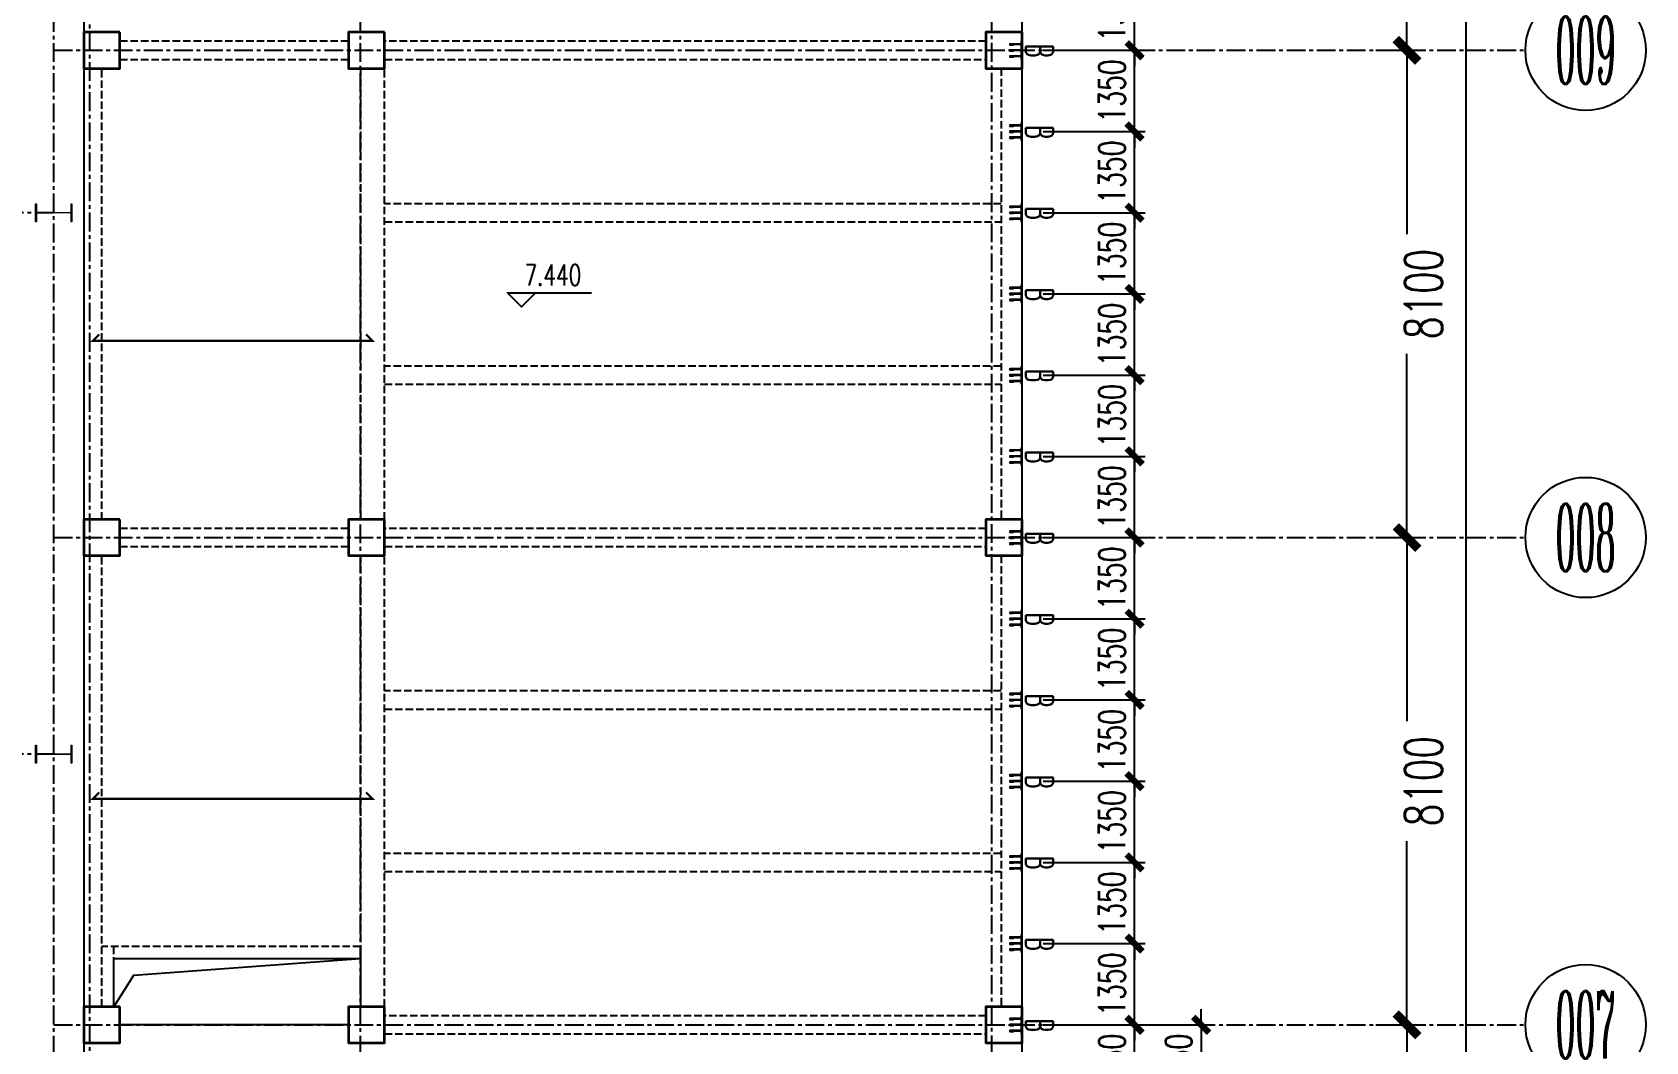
# Model space of a CAD drawing. Extents: x 782294 to 1727252, y -631030 to 17645.
# Drawn here: x 1329845 to 1356671, y -196712 to -179931 of the extents above; entities that cross this region are included whole.
import ezdxf
from ezdxf.enums import TextEntityAlignment as Align

# ---------------------------------------------------------------- set-up
doc = ezdxf.new("R2010")
doc.units = 0
for name, pattern in [('10平面$0$DASH', [0.35, 0.25, -0.1]), ('__DASH', [0.35, 0.25, -0.1]), ('CENTER', [2, 1.25, -0.25, 0.25, -0.25]), ('DASHED', [0.75, 0.5, -0.25])]:
    doc.linetypes.add(name, pattern=pattern)
doc.layers.get('Defpoints').update_dxf_attribs({"color": 210})
for name, color, linetype in [('!ZN1-填充-8', 8, 'Continuous'), ('!ZN1-标注-173', 173, 'Continuous'), ('!ZN2-WALL-5', 5, 'Continuous'), ('!ZN3-铝板幕墙-3', 3, 'Continuous'), ('2钢材断面', 2, 'Continuous'), ('30预埋件', 30, 'Continuous'), ('3符号', 3, 'Continuous'), ('40钢材投影', 40, 'Continuous'), ('ALT_CEN-0-30', 1, 'CENTER'), ('DIM', 173, 'Continuous'), ('DOTE', 1, 'CENTER'), ('S-BEA1', 40, 'DASHED'), ('S-BG', 131, 'Continuous'), ('S-BKL1', 4, 'DASHED'), ('S-DK', 161, 'Continuous')]:
    doc.layers.add(name, color=color, linetype=linetype)
for name, color, linetype, lineweight in [('S-col', 2, 'Continuous', 0), ('楼板正筋钢筋', 1, 'Continuous', 35), ('砼柱', 2, 'Continuous', 35)]:
    doc.layers.add(name, color=color, linetype=linetype, lineweight=lineweight)
doc.styles.add('_TCH_AXIS', font='COMPLEX', dxfattribs={"bigfont": 'GBCBIG'})
doc.styles.add('DHTEXT-1', font='romans.shx', dxfattribs={"width": 0.7, "bigfont": 'chinese.shx'})
doc.styles.add('SS1', font='tj-romans1.shx', dxfattribs={"width": 0.7, "bigfont": 'tj-hztxt1.shx'})
doc.dimstyles.new('ZN175', dxfattribs={"dimscale": 175, "dimtxt": 2.5, "dimasz": 1.5, "dimexe": 1, "dimexo": 2, "dimgap": 0.9, "dimtad": 1, "dimdec": 0, "dimdsep": 46, "dimtxsty": 'DHTEXT-1', "dimblk": 'ARCHTICK', "dimcen": 2.5, "dimclrd": 173, "dimclre": 173, "dimclrt": 7, "dimazin": 2, "dimtfac": 1, "dimtdec": 0, "dimtix": 1, "dimtmove": 2, "dimatfit": 3, "dimfxl": 0, "dimtolj": 1, "dimtzin": 0, "dimarcsym": 0})
doc.dimstyles.new('ZN250', dxfattribs={"dimscale": 250, "dimtxt": 2.5, "dimasz": 1.5, "dimexe": 1, "dimexo": 2, "dimgap": 0.9, "dimtad": 1, "dimdec": 0, "dimdsep": 46, "dimtxsty": 'DHTEXT-1', "dimblk": 'ARCHTICK', "dimcen": 2.5, "dimclrd": 173, "dimclre": 173, "dimclrt": 7, "dimazin": 2, "dimtfac": 1, "dimtdec": 0, "dimtix": 1, "dimtmove": 2, "dimatfit": 3, "dimfxl": 0, "dimarcsym": 0})

# ---------------------------------------------------------------- blocks, each defined once
blk = doc.blocks.new('_ArchTick')
at = {"color": 0, "linetype": 'ByBlock', "const_width": 0.4}
blk.add_lwpolyline([(-0.5, -0.5), (0.5, 0.5)], dxfattribs=at)
blk = doc.blocks.new('*D1354')
at = {"layer": 'Defpoints', "color": 0, "ltscale": 2500, "transparency": 16777216}
for p in [(130984, 73800), (130984, 65700), (132000, 65700)]:
    blk.add_point(p, dxfattribs=at)
at = {"layer": 'DIM', "color": 173, "linetype": 'ByBlock', "lineweight": -2, "ltscale": 2500, "transparency": 16777216}
for p, q in [((131484, 73800), (132250, 73800)), ((132000, 73800), (132000, 70746)), ((132000, 65700), (132000, 68754)), ((131484, 65700), (132250, 65700))]:
    blk.add_line(p, q, dxfattribs=at)
at = {"layer": 'DIM', "color": 173, "lineweight": -2, "ltscale": 2500, "transparency": 16777216, "xscale": 375, "yscale": 375, "zscale": 375}
for p, rotation in [((132000, 73800), 90), ((132000, 65700), 270)]:
    blk.add_blockref('_ArchTick', p, dxfattribs=dict(at, rotation=rotation))
at = {"layer": 'DIM', "color": 7, "ltscale": 2500, "transparency": 16777216, "insert": (132275, 69750), "char_height": 625, "attachment_point": 5, "rotation": 90, "style": 'DHTEXT-1'}
blk.add_mtext('8100', dxfattribs=at)
blk = doc.blocks.new('*D1355')
at = {"layer": 'Defpoints', "color": 0, "ltscale": 2500, "transparency": 16777216}
for p in [(130984, 65700), (130984, 57600), (132000, 57600)]:
    blk.add_point(p, dxfattribs=at)
at = {"layer": 'DIM', "color": 173, "linetype": 'ByBlock', "lineweight": -2, "ltscale": 2500, "transparency": 16777216}
for p, q in [((131484, 65700), (132250, 65700)), ((132000, 65700), (132000, 62646)), ((132000, 57600), (132000, 60654)), ((131484, 57600), (132250, 57600))]:
    blk.add_line(p, q, dxfattribs=at)
at = {"layer": 'DIM', "color": 173, "lineweight": -2, "ltscale": 2500, "transparency": 16777216, "xscale": 375, "yscale": 375, "zscale": 375}
for p, rotation in [((132000, 65700), 90), ((132000, 57600), 270)]:
    blk.add_blockref('_ArchTick', p, dxfattribs=dict(at, rotation=rotation))
at = {"layer": 'DIM', "color": 7, "ltscale": 2500, "transparency": 16777216, "insert": (132275, 61650), "char_height": 625, "attachment_point": 5, "rotation": 90, "style": 'DHTEXT-1'}
blk.add_mtext('8100', dxfattribs=at)
blk = doc.blocks.new('*D1356')
at = {"layer": 'Defpoints', "color": 0, "ltscale": 2500, "transparency": 16777216}
for p in [(130984, 57600), (130984, 49500), (132000, 49500)]:
    blk.add_point(p, dxfattribs=at)
at = {"layer": 'DIM', "color": 173, "linetype": 'ByBlock', "lineweight": -2, "ltscale": 2500, "transparency": 16777216}
for p, q in [((131484, 57600), (132250, 57600)), ((132000, 57600), (132000, 54546)), ((132000, 49500), (132000, 52554)), ((131484, 49500), (132250, 49500))]:
    blk.add_line(p, q, dxfattribs=at)
at = {"layer": 'DIM', "color": 173, "lineweight": -2, "ltscale": 2500, "transparency": 16777216, "xscale": 375, "yscale": 375, "zscale": 375}
for p, rotation in [((132000, 57600), 90), ((132000, 49500), 270)]:
    blk.add_blockref('_ArchTick', p, dxfattribs=dict(at, rotation=rotation))
at = {"layer": 'DIM', "color": 7, "ltscale": 2500, "transparency": 16777216, "insert": (132275, 53550), "char_height": 625, "attachment_point": 5, "rotation": 90, "style": 'DHTEXT-1'}
blk.add_mtext('8100', dxfattribs=at)
blk = doc.blocks.new('*D1357')
at = {"layer": 'Defpoints', "color": 0, "ltscale": 2500, "transparency": 16777216}
for p in [(130984, 49500), (130984, 41400), (132000, 41400)]:
    blk.add_point(p, dxfattribs=at)
at = {"layer": 'DIM', "color": 173, "linetype": 'ByBlock', "lineweight": -2, "ltscale": 2500, "transparency": 16777216}
for p, q in [((131484, 49500), (132250, 49500)), ((132000, 49500), (132000, 46446)), ((132000, 41400), (132000, 44454)), ((131484, 41400), (132250, 41400))]:
    blk.add_line(p, q, dxfattribs=at)
at = {"layer": 'DIM', "color": 173, "lineweight": -2, "ltscale": 2500, "transparency": 16777216, "xscale": 375, "yscale": 375, "zscale": 375}
for p, rotation in [((132000, 49500), 90), ((132000, 41400), 270)]:
    blk.add_blockref('_ArchTick', p, dxfattribs=dict(at, rotation=rotation))
at = {"layer": 'DIM', "color": 7, "ltscale": 2500, "transparency": 16777216, "insert": (132275, 45450), "char_height": 625, "attachment_point": 5, "rotation": 90, "style": 'DHTEXT-1'}
blk.add_mtext('8100', dxfattribs=at)
blk = doc.blocks.new('*D1372')
at = {"layer": 'Defpoints', "color": 0, "ltscale": 2500, "transparency": 16777216}
for p in [(131084, 90000), (131084, 0), (132980, 0)]:
    blk.add_point(p, dxfattribs=at)
at = {"layer": 'DIM', "color": 173, "linetype": 'ByBlock', "lineweight": -2, "ltscale": 2500, "transparency": 16777216}
for p, q in [((131584, 90000), (133230, 90000)), ((132980, 90000), (132980, 46204)), ((132980, 0), (132980, 43796)), ((131584, 0), (133230, 0))]:
    blk.add_line(p, q, dxfattribs=at)
at = {"layer": 'DIM', "color": 173, "lineweight": -2, "ltscale": 2500, "transparency": 16777216, "xscale": 375, "yscale": 375, "zscale": 375}
for p, rotation in [((132980, 90000), 90), ((132980, 0), 270)]:
    blk.add_blockref('_ArchTick', p, dxfattribs=dict(at, rotation=rotation))
at = {"layer": 'DIM', "color": 7, "ltscale": 2500, "transparency": 16777216, "insert": (133255, 45000), "char_height": 625, "attachment_point": 5, "rotation": 90, "style": 'DHTEXT-1'}
blk.add_mtext('90000', dxfattribs=at)
blk = doc.blocks.new('卓越-轴号')
blk.add_circle((0, 0), 4)
at = {"color": 0, "style": '_TCH_AXIS', "width": 1.041667, "flags": 8}
blk.add_attdef('A', text='', height=4.48, dxfattribs=at).set_placement((-2, -2.24), (2, -2.24), align=Align.FIT)
blk = doc.blocks.new('Z1')
at = {"layer": '砼柱', "lineweight": 35}
for points in [[(-15000, -24400), (-15600, -24400), (-15600, -25000), (-15000, -25000)], [(-10600, -24400), (-11200, -24400), (-11200, -25000), (-10600, -25000)], [(0, -24400), (-600, -24400), (-600, -25000), (0, -25000)], [(-15000, -32500), (-15600, -32500), (-15600, -33100), (-15000, -33100)], [(-10600, -32500), (-11200, -32500), (-11200, -33100), (-10600, -33100)], [(0, -32500), (-600, -32500), (-600, -33100), (0, -33100)], [(-15000, -40600), (-15600, -40600), (-15600, -41200), (-15000, -41200)], [(-10600, -40600), (-11200, -40600), (-11200, -41200), (-10600, -41200)], [(0, -40600), (-600, -40600), (-600, -41200), (0, -41200)]]:
    blk.add_lwpolyline(points, close=True, dxfattribs=at)
blk = doc.blocks.new('234')
at = {"layer": '!ZN1-填充-8'}
h = blk.add_hatch(color=252, dxfattribs=at)
h.dxf.hatch_style = 1
h.paths.add_polyline_path([(-105, -10), (-113, -10), (-105, -18)])
h = blk.add_hatch(color=252, dxfattribs=at)
h.dxf.hatch_style = 1
h.paths.add_polyline_path([(-95, -18), (-105, -18), (-105, -10), (-95, -10)])
h = blk.add_hatch(color=252, dxfattribs=at)
h.dxf.hatch_style = 1
h.paths.add_polyline_path([(-95, -10), (-87, -10), (-95, -18)])
h = blk.add_hatch(color=252, dxfattribs=at)
h.dxf.hatch_style = 1
h.paths.add_polyline_path([(-5, -10), (-13, -10), (-5, -18)])
h = blk.add_hatch(color=252, dxfattribs=at)
h.dxf.hatch_style = 1
h.paths.add_polyline_path([(5, -18), (-5, -18), (-5, -10), (5, -10)])
h = blk.add_hatch(color=252, dxfattribs=at)
h.dxf.hatch_style = 1
h.paths.add_polyline_path([(5, -10), (13, -10), (5, -18)])
h = blk.add_hatch(color=252, dxfattribs=at)
h.dxf.hatch_style = 1
h.paths.add_polyline_path([(95, -10), (87, -10), (95, -18)])
h = blk.add_hatch(color=252, dxfattribs=at)
h.dxf.hatch_style = 1
h.paths.add_polyline_path([(105, -18), (95, -18), (95, -10), (105, -10)])
h = blk.add_hatch(color=252, dxfattribs=at)
h.dxf.hatch_style = 1
h.paths.add_polyline_path([(105, -10), (113, -10), (105, -18)])
at = {"layer": '2钢材断面'}
for p, q in [((-150, 0), (-150, -10)), ((150, 0), (-150, 0)), ((150, 0), (150, -10)), ((-94, -10), (-150, -10)), ((0, -10), (-94, -10)), ((106, -10), (0, -10)), ((150, -10), (106, -10))]:
    blk.add_line(p, q, dxfattribs=at)
at = {"layer": '40钢材投影'}
for p, q in [((-105, -18), (-113, -10)), ((-105, -10), (-105, -200)), ((-95, -200), (-105, -200)), ((-95, -10), (-95, -200)), ((-95, -18), (-87, -10)), ((-5, -18), (-13, -10)), ((-5, -10), (-5, -200)), ((5, -200), (-5, -200)), ((5, -10), (5, -200)), ((5, -18), (13, -10)), ((95, -18), (87, -10)), ((95, -10), (95, -200)), ((105, -200), (95, -200)), ((105, -10), (105, -200)), ((105, -18), (113, -10))]:
    blk.add_line(p, q, dxfattribs=at)
for points in [[(-95, -172), (-95, -150), (-85, -150), (-85, -200), (-95, -200), (-95, -184)], [(5, -172), (5, -150), (15, -150), (15, -200), (5, -200), (5, -184)], [(105, -172), (105, -150), (115, -150), (115, -200), (105, -200), (105, -184)]]:
    blk.add_lwpolyline(points, dxfattribs=at)
at = {"layer": 'ALT_CEN-0-30', "ltscale": 0.3}
for p, q in [((-100, 0), (-100, -215)), ((0, 0), (0, -215)), ((100, 0), (100, -215))]:
    blk.add_line(p, q, dxfattribs=at)
blk = doc.blocks.new('20250902144919')
at = {"layer": '40钢材投影', "color": 2, "ltscale": 500}
blk.add_blockref('234', (0, 0), dxfattribs=at)
at = {"layer": '30预埋件', "style": 'DHTEXT-1', "text_generation_flag": 6, "width": 0.55}
blk.add_attdef('B', (-105, 65), '', height=450, rotation=180, dxfattribs=at)
blk = doc.blocks.new('20250902160431')
at = {"ltscale": 500, "rotation": 270}
for p in [(125600, 65700), (125600, 64350), (125600, 63000), (125600, 61650), (125600, 60300), (125600, 58950), (125600, 57600), (125600, 56250), (125600, 54900), (125600, 53550), (125600, 52200), (125600, 50850), (125600, 49500)]:
    blk.add_blockref('20250902144919', p, dxfattribs=at).add_auto_attribs({'B': 'B'})
blk = doc.blocks.new('*D95')
at = {"layer": 'Defpoints', "color": 0, "ltscale": 1750, "transparency": 16777216}
for p in [(1346301, -178881), (1348172, -178881), (1346301, -180231)]:
    blk.add_point(p, dxfattribs=at)
at = {"layer": 'DIM', "color": 173, "linetype": 'ByBlock', "lineweight": -2, "ltscale": 1750, "transparency": 16777216}
for p, q in [((1348172, -178881), (1348172, -178619)), ((1346651, -178881), (1348347, -178881)), ((1348172, -180231), (1348172, -178881)), ((1346651, -180231), (1348347, -180231)), ((1348172, -180231), (1348172, -180494))]:
    blk.add_line(p, q, dxfattribs=at)
at = {"layer": 'DIM', "color": 173, "lineweight": -2, "ltscale": 1750, "transparency": 16777216, "xscale": 262.5, "yscale": 262.5, "zscale": 262.5}
for p, rotation in [((1348172, -178881), 270), ((1348172, -180231), 90)]:
    blk.add_blockref('_ArchTick', p, dxfattribs=dict(at, rotation=rotation))
at = {"layer": 'DIM', "color": 7, "ltscale": 1750, "transparency": 16777216, "insert": (1347796, -179556), "char_height": 437.5, "attachment_point": 5, "rotation": 90, "style": 'DHTEXT-1'}
blk.add_mtext('\\A1;1350', dxfattribs=at)
blk = doc.blocks.new('*D96')
at = {"layer": 'Defpoints', "color": 0, "ltscale": 1750, "transparency": 16777216}
for p in [(1346301, -180231), (1348172, -180231), (1346301, -181581)]:
    blk.add_point(p, dxfattribs=at)
at = {"layer": 'DIM', "color": 173, "linetype": 'ByBlock', "lineweight": -2, "ltscale": 1750, "transparency": 16777216}
for p, q in [((1348172, -180231), (1348172, -179969)), ((1346651, -180231), (1348347, -180231)), ((1348172, -181581), (1348172, -180231)), ((1346651, -181581), (1348347, -181581)), ((1348172, -181581), (1348172, -181844))]:
    blk.add_line(p, q, dxfattribs=at)
at = {"layer": 'DIM', "color": 173, "lineweight": -2, "ltscale": 1750, "transparency": 16777216, "xscale": 262.5, "yscale": 262.5, "zscale": 262.5}
for p, rotation in [((1348172, -180231), 270), ((1348172, -181581), 90)]:
    blk.add_blockref('_ArchTick', p, dxfattribs=dict(at, rotation=rotation))
at = {"layer": 'DIM', "color": 7, "ltscale": 1750, "transparency": 16777216, "insert": (1347796, -180906), "char_height": 437.5, "attachment_point": 5, "rotation": 90, "style": 'DHTEXT-1'}
blk.add_mtext('\\A1;1350', dxfattribs=at)
blk = doc.blocks.new('*D97')
at = {"layer": 'Defpoints', "color": 0, "ltscale": 1750, "transparency": 16777216}
for p in [(1346301, -181581), (1348172, -181581), (1346301, -182931)]:
    blk.add_point(p, dxfattribs=at)
at = {"layer": 'DIM', "color": 173, "linetype": 'ByBlock', "lineweight": -2, "ltscale": 1750, "transparency": 16777216}
for p, q in [((1348172, -181581), (1348172, -181319)), ((1346651, -181581), (1348347, -181581)), ((1348172, -182931), (1348172, -181581)), ((1346651, -182931), (1348347, -182931)), ((1348172, -182931), (1348172, -183194))]:
    blk.add_line(p, q, dxfattribs=at)
at = {"layer": 'DIM', "color": 173, "lineweight": -2, "ltscale": 1750, "transparency": 16777216, "xscale": 262.5, "yscale": 262.5, "zscale": 262.5}
for p, rotation in [((1348172, -181581), 270), ((1348172, -182931), 90)]:
    blk.add_blockref('_ArchTick', p, dxfattribs=dict(at, rotation=rotation))
at = {"layer": 'DIM', "color": 7, "ltscale": 1750, "transparency": 16777216, "insert": (1347796, -182256), "char_height": 437.5, "attachment_point": 5, "rotation": 90, "style": 'DHTEXT-1'}
blk.add_mtext('\\A1;1350', dxfattribs=at)
blk = doc.blocks.new('*D98')
at = {"layer": 'Defpoints', "color": 0, "ltscale": 1750, "transparency": 16777216}
for p in [(1346301, -182931), (1348172, -182931), (1346301, -184281)]:
    blk.add_point(p, dxfattribs=at)
at = {"layer": 'DIM', "color": 173, "linetype": 'ByBlock', "lineweight": -2, "ltscale": 1750, "transparency": 16777216}
for p, q in [((1348172, -182931), (1348172, -182669)), ((1346651, -182931), (1348347, -182931)), ((1348172, -184281), (1348172, -182931)), ((1346651, -184281), (1348347, -184281)), ((1348172, -184281), (1348172, -184544))]:
    blk.add_line(p, q, dxfattribs=at)
at = {"layer": 'DIM', "color": 173, "lineweight": -2, "ltscale": 1750, "transparency": 16777216, "xscale": 262.5, "yscale": 262.5, "zscale": 262.5}
for p, rotation in [((1348172, -182931), 270), ((1348172, -184281), 90)]:
    blk.add_blockref('_ArchTick', p, dxfattribs=dict(at, rotation=rotation))
at = {"layer": 'DIM', "color": 7, "ltscale": 1750, "transparency": 16777216, "insert": (1347796, -183606), "char_height": 437.5, "attachment_point": 5, "rotation": 90, "style": 'DHTEXT-1'}
blk.add_mtext('\\A1;1350', dxfattribs=at)
blk = doc.blocks.new('*D99')
at = {"layer": 'Defpoints', "color": 0, "ltscale": 1750, "transparency": 16777216}
for p in [(1346301, -184281), (1348172, -184281), (1346301, -185631)]:
    blk.add_point(p, dxfattribs=at)
at = {"layer": 'DIM', "color": 173, "linetype": 'ByBlock', "lineweight": -2, "ltscale": 1750, "transparency": 16777216}
for p, q in [((1348172, -184281), (1348172, -184019)), ((1346651, -184281), (1348347, -184281)), ((1348172, -185631), (1348172, -184281)), ((1346651, -185631), (1348347, -185631)), ((1348172, -185631), (1348172, -185894))]:
    blk.add_line(p, q, dxfattribs=at)
at = {"layer": 'DIM', "color": 173, "lineweight": -2, "ltscale": 1750, "transparency": 16777216, "xscale": 262.5, "yscale": 262.5, "zscale": 262.5}
for p, rotation in [((1348172, -184281), 270), ((1348172, -185631), 90)]:
    blk.add_blockref('_ArchTick', p, dxfattribs=dict(at, rotation=rotation))
at = {"layer": 'DIM', "color": 7, "ltscale": 1750, "transparency": 16777216, "insert": (1347796, -184956), "char_height": 437.5, "attachment_point": 5, "rotation": 90, "style": 'DHTEXT-1'}
blk.add_mtext('\\A1;1350', dxfattribs=at)
blk = doc.blocks.new('*D100')
at = {"layer": 'Defpoints', "color": 0, "ltscale": 1750, "transparency": 16777216}
for p in [(1346301, -185631), (1348172, -185631), (1346301, -186981)]:
    blk.add_point(p, dxfattribs=at)
at = {"layer": 'DIM', "color": 173, "linetype": 'ByBlock', "lineweight": -2, "ltscale": 1750, "transparency": 16777216}
for p, q in [((1346651, -185631), (1348347, -185631)), ((1348172, -185631), (1348172, -185369)), ((1348172, -186981), (1348172, -185631)), ((1346651, -186981), (1348347, -186981)), ((1348172, -186981), (1348172, -187244))]:
    blk.add_line(p, q, dxfattribs=at)
at = {"layer": 'DIM', "color": 173, "lineweight": -2, "ltscale": 1750, "transparency": 16777216, "xscale": 262.5, "yscale": 262.5, "zscale": 262.5}
for p, rotation in [((1348172, -185631), 270), ((1348172, -186981), 90)]:
    blk.add_blockref('_ArchTick', p, dxfattribs=dict(at, rotation=rotation))
at = {"layer": 'DIM', "color": 7, "ltscale": 1750, "transparency": 16777216, "insert": (1347796, -186306), "char_height": 437.5, "attachment_point": 5, "rotation": 90, "style": 'DHTEXT-1'}
blk.add_mtext('\\A1;1350', dxfattribs=at)
blk = doc.blocks.new('*D101')
at = {"layer": 'Defpoints', "color": 0, "ltscale": 1750, "transparency": 16777216}
for p in [(1346301, -186981), (1348172, -186981), (1346301, -188331)]:
    blk.add_point(p, dxfattribs=at)
at = {"layer": 'DIM', "color": 173, "linetype": 'ByBlock', "lineweight": -2, "ltscale": 1750, "transparency": 16777216}
for p, q in [((1348172, -186981), (1348172, -186719)), ((1346651, -186981), (1348347, -186981)), ((1348172, -188331), (1348172, -186981)), ((1346651, -188331), (1348347, -188331)), ((1348172, -188331), (1348172, -188594))]:
    blk.add_line(p, q, dxfattribs=at)
at = {"layer": 'DIM', "color": 173, "lineweight": -2, "ltscale": 1750, "transparency": 16777216, "xscale": 262.5, "yscale": 262.5, "zscale": 262.5}
for p, rotation in [((1348172, -186981), 270), ((1348172, -188331), 90)]:
    blk.add_blockref('_ArchTick', p, dxfattribs=dict(at, rotation=rotation))
at = {"layer": 'DIM', "color": 7, "ltscale": 1750, "transparency": 16777216, "insert": (1347796, -187656), "char_height": 437.5, "attachment_point": 5, "rotation": 90, "style": 'DHTEXT-1'}
blk.add_mtext('\\A1;1350', dxfattribs=at)
blk = doc.blocks.new('*D102')
at = {"layer": 'Defpoints', "color": 0, "ltscale": 1750, "transparency": 16777216}
for p in [(1346301, -188331), (1348172, -188331), (1346301, -189681)]:
    blk.add_point(p, dxfattribs=at)
at = {"layer": 'DIM', "color": 173, "linetype": 'ByBlock', "lineweight": -2, "ltscale": 1750, "transparency": 16777216}
for p, q in [((1348172, -188331), (1348172, -188069)), ((1346651, -188331), (1348347, -188331)), ((1348172, -189681), (1348172, -188331)), ((1346651, -189681), (1348347, -189681)), ((1348172, -189681), (1348172, -189944))]:
    blk.add_line(p, q, dxfattribs=at)
at = {"layer": 'DIM', "color": 173, "lineweight": -2, "ltscale": 1750, "transparency": 16777216, "xscale": 262.5, "yscale": 262.5, "zscale": 262.5}
for p, rotation in [((1348172, -188331), 270), ((1348172, -189681), 90)]:
    blk.add_blockref('_ArchTick', p, dxfattribs=dict(at, rotation=rotation))
at = {"layer": 'DIM', "color": 7, "ltscale": 1750, "transparency": 16777216, "insert": (1347796, -189006), "char_height": 437.5, "attachment_point": 5, "rotation": 90, "style": 'DHTEXT-1'}
blk.add_mtext('\\A1;1350', dxfattribs=at)
blk = doc.blocks.new('*D103')
at = {"layer": 'Defpoints', "color": 0, "ltscale": 1750, "transparency": 16777216}
for p in [(1346301, -189681), (1348172, -189681), (1346301, -191031)]:
    blk.add_point(p, dxfattribs=at)
at = {"layer": 'DIM', "color": 173, "linetype": 'ByBlock', "lineweight": -2, "ltscale": 1750, "transparency": 16777216}
for p, q in [((1348172, -189681), (1348172, -189419)), ((1346651, -189681), (1348347, -189681)), ((1348172, -191031), (1348172, -189681)), ((1346651, -191031), (1348347, -191031)), ((1348172, -191031), (1348172, -191294))]:
    blk.add_line(p, q, dxfattribs=at)
at = {"layer": 'DIM', "color": 173, "lineweight": -2, "ltscale": 1750, "transparency": 16777216, "xscale": 262.5, "yscale": 262.5, "zscale": 262.5}
for p, rotation in [((1348172, -189681), 270), ((1348172, -191031), 90)]:
    blk.add_blockref('_ArchTick', p, dxfattribs=dict(at, rotation=rotation))
at = {"layer": 'DIM', "color": 7, "ltscale": 1750, "transparency": 16777216, "insert": (1347796, -190356), "char_height": 437.5, "attachment_point": 5, "rotation": 90, "style": 'DHTEXT-1'}
blk.add_mtext('\\A1;1350', dxfattribs=at)
blk = doc.blocks.new('*D104')
at = {"layer": 'Defpoints', "color": 0, "ltscale": 1750, "transparency": 16777216}
for p in [(1346301, -191031), (1348172, -191031), (1346301, -192381)]:
    blk.add_point(p, dxfattribs=at)
at = {"layer": 'DIM', "color": 173, "linetype": 'ByBlock', "lineweight": -2, "ltscale": 1750, "transparency": 16777216}
for p, q in [((1348172, -191031), (1348172, -190769)), ((1346651, -191031), (1348347, -191031)), ((1348172, -192381), (1348172, -191031)), ((1346651, -192381), (1348347, -192381)), ((1348172, -192381), (1348172, -192644))]:
    blk.add_line(p, q, dxfattribs=at)
at = {"layer": 'DIM', "color": 173, "lineweight": -2, "ltscale": 1750, "transparency": 16777216, "xscale": 262.5, "yscale": 262.5, "zscale": 262.5}
for p, rotation in [((1348172, -191031), 270), ((1348172, -192381), 90)]:
    blk.add_blockref('_ArchTick', p, dxfattribs=dict(at, rotation=rotation))
at = {"layer": 'DIM', "color": 7, "ltscale": 1750, "transparency": 16777216, "insert": (1347796, -191706), "char_height": 437.5, "attachment_point": 5, "rotation": 90, "style": 'DHTEXT-1'}
blk.add_mtext('\\A1;1350', dxfattribs=at)
blk = doc.blocks.new('*D105')
at = {"layer": 'Defpoints', "color": 0, "ltscale": 1750, "transparency": 16777216}
for p in [(1346301, -192381), (1348172, -192381), (1346301, -193731)]:
    blk.add_point(p, dxfattribs=at)
at = {"layer": 'DIM', "color": 173, "linetype": 'ByBlock', "lineweight": -2, "ltscale": 1750, "transparency": 16777216}
for p, q in [((1348172, -192381), (1348172, -192119)), ((1346651, -192381), (1348347, -192381)), ((1348172, -193731), (1348172, -192381)), ((1346651, -193731), (1348347, -193731)), ((1348172, -193731), (1348172, -193994))]:
    blk.add_line(p, q, dxfattribs=at)
at = {"layer": 'DIM', "color": 173, "lineweight": -2, "ltscale": 1750, "transparency": 16777216, "xscale": 262.5, "yscale": 262.5, "zscale": 262.5}
for p, rotation in [((1348172, -192381), 270), ((1348172, -193731), 90)]:
    blk.add_blockref('_ArchTick', p, dxfattribs=dict(at, rotation=rotation))
at = {"layer": 'DIM', "color": 7, "ltscale": 1750, "transparency": 16777216, "insert": (1347796, -193056), "char_height": 437.5, "attachment_point": 5, "rotation": 90, "style": 'DHTEXT-1'}
blk.add_mtext('\\A1;1350', dxfattribs=at)
blk = doc.blocks.new('*D106')
at = {"layer": 'Defpoints', "color": 0, "ltscale": 1750, "transparency": 16777216}
for p in [(1346301, -193731), (1348172, -193731), (1346301, -195081)]:
    blk.add_point(p, dxfattribs=at)
at = {"layer": 'DIM', "color": 173, "linetype": 'ByBlock', "lineweight": -2, "ltscale": 1750, "transparency": 16777216}
for p, q in [((1348172, -193731), (1348172, -193469)), ((1346651, -193731), (1348347, -193731)), ((1348172, -195081), (1348172, -193731)), ((1346651, -195081), (1348347, -195081)), ((1348172, -195081), (1348172, -195344))]:
    blk.add_line(p, q, dxfattribs=at)
at = {"layer": 'DIM', "color": 173, "lineweight": -2, "ltscale": 1750, "transparency": 16777216, "xscale": 262.5, "yscale": 262.5, "zscale": 262.5}
for p, rotation in [((1348172, -193731), 270), ((1348172, -195081), 90)]:
    blk.add_blockref('_ArchTick', p, dxfattribs=dict(at, rotation=rotation))
at = {"layer": 'DIM', "color": 7, "ltscale": 1750, "transparency": 16777216, "insert": (1347796, -194406), "char_height": 437.5, "attachment_point": 5, "rotation": 90, "style": 'DHTEXT-1'}
blk.add_mtext('\\A1;1350', dxfattribs=at)
blk = doc.blocks.new('*D107')
at = {"layer": 'Defpoints', "color": 0, "ltscale": 1750, "transparency": 16777216}
for p in [(1346301, -195081), (1348172, -195081), (1346301, -196431)]:
    blk.add_point(p, dxfattribs=at)
at = {"layer": 'DIM', "color": 173, "linetype": 'ByBlock', "lineweight": -2, "ltscale": 1750, "transparency": 16777216}
for p, q in [((1348172, -195081), (1348172, -194819)), ((1346651, -195081), (1348347, -195081)), ((1348172, -196431), (1348172, -195081)), ((1346651, -196431), (1348347, -196431)), ((1348172, -196431), (1348172, -196694))]:
    blk.add_line(p, q, dxfattribs=at)
at = {"layer": 'DIM', "color": 173, "lineweight": -2, "ltscale": 1750, "transparency": 16777216, "xscale": 262.5, "yscale": 262.5, "zscale": 262.5}
for p, rotation in [((1348172, -195081), 270), ((1348172, -196431), 90)]:
    blk.add_blockref('_ArchTick', p, dxfattribs=dict(at, rotation=rotation))
at = {"layer": 'DIM', "color": 7, "ltscale": 1750, "transparency": 16777216, "insert": (1347796, -195756), "char_height": 437.5, "attachment_point": 5, "rotation": 90, "style": 'DHTEXT-1'}
blk.add_mtext('\\A1;1350', dxfattribs=at)
blk = doc.blocks.new('*D108')
at = {"layer": 'Defpoints', "color": 0, "ltscale": 1750, "transparency": 16777216}
for p in [(1346301, -196431), (1348172, -196431), (1346301, -197781)]:
    blk.add_point(p, dxfattribs=at)
at = {"layer": 'DIM', "color": 173, "linetype": 'ByBlock', "lineweight": -2, "ltscale": 1750, "transparency": 16777216}
for p, q in [((1348172, -196431), (1348172, -196169)), ((1346651, -196431), (1348347, -196431)), ((1348172, -197781), (1348172, -196431)), ((1346651, -197781), (1348347, -197781)), ((1348172, -197781), (1348172, -198044))]:
    blk.add_line(p, q, dxfattribs=at)
at = {"layer": 'DIM', "color": 173, "lineweight": -2, "ltscale": 1750, "transparency": 16777216, "xscale": 262.5, "yscale": 262.5, "zscale": 262.5}
for p, rotation in [((1348172, -196431), 270), ((1348172, -197781), 90)]:
    blk.add_blockref('_ArchTick', p, dxfattribs=dict(at, rotation=rotation))
at = {"layer": 'DIM', "color": 7, "ltscale": 1750, "transparency": 16777216, "insert": (1347796, -197106), "char_height": 437.5, "attachment_point": 5, "rotation": 90, "style": 'DHTEXT-1'}
blk.add_mtext('\\A1;1350', dxfattribs=at)
blk = doc.blocks.new('*D1397')
at = {"layer": '!ZN1-标注-173', "color": 173, "linetype": 'ByBlock', "lineweight": -2, "ltscale": 1750, "transparency": 16777216}
for p, q in [((1349280, -196431), (1349280, -196169)), ((1348522, -196431), (1349455, -196431)), ((1349280, -196431), (1349280, -197781)), ((1348522, -197781), (1349455, -197781)), ((1349280, -197781), (1349280, -198044))]:
    blk.add_line(p, q, dxfattribs=at)
at = {"layer": 'Defpoints', "color": 0, "ltscale": 1750, "transparency": 16777216}
for p in [(1348172, -196431), (1348172, -197781), (1349280, -197781)]:
    blk.add_point(p, dxfattribs=at)
at = {"layer": '!ZN1-标注-173', "color": 173, "lineweight": -2, "ltscale": 1750, "transparency": 16777216, "xscale": 262.5, "yscale": 262.5, "zscale": 262.5}
for p, rotation in [((1349280, -196431), 270), ((1349280, -197781), 90)]:
    blk.add_blockref('_ArchTick', p, dxfattribs=dict(at, rotation=rotation))
at = {"layer": '!ZN1-标注-173', "color": 7, "ltscale": 1750, "transparency": 16777216, "insert": (1348904, -197106), "char_height": 437.5, "attachment_point": 5, "rotation": 90, "style": 'DHTEXT-1'}
blk.add_mtext('\\A1;1350', dxfattribs=at)
blk = doc.blocks.new('20250922143512')
at = {"layer": 'S-col'}
blk.add_lwpolyline([(-0.375, -0.188), (-0.375, 0.187), (-0.36, 0.187), (-0.36, 0.005), (0.36, 0.005), (0.36, 0.187), (0.375, 0.187), (0.375, -0.188), (0.36, -0.188), (0.36, -0.005), (-0.36, -0.005), (-0.36, -0.188)], close=True, dxfattribs=at)
blk = doc.blocks.new('A$Ccfb95ebe')
at = {"layer": 'S-col', "xscale": 800.0000000000005, "yscale": 800.0000000000005, "zscale": 800.0000000000005}
for p in [(109500, 63000), (109500, 54000)]:
    blk.add_blockref('20250922143512', p, dxfattribs=at)
blk = doc.blocks.new('20250901082728')
at = {"layer": 'DOTE', "ltscale": 250}
for p, q in [((109500, -5993.9), (109500, 99606.4)), ((114600, -5993.9), (114600, 99662.3)), ((125100, -5988.9), (125100, 99662.3)), ((110100, -5810), (110100, 98940.2)), ((109500, 65700), (133969.2, 65700)), ((109500, 63000), (-8092.2, 63000)), ((109500, 57600), (133969.2, 57600)), ((109500, 54000), (-8092.2, 54000)), ((109500, 49500), (133969.2, 49500))]:
    blk.add_line(p, q, dxfattribs=at)
at = {"layer": '3符号', "color": 7}
ref = blk.add_blockref('卓越-轴号', (134969.2, 65701.1), dxfattribs=dict(at, xscale=250, yscale=250, zscale=250))
ref.add_attrib('A', '009', dxfattribs={"layer": '0', "color": 0, "height": 1120, "style": '_TCH_AXIS', "width": 0.347222}).set_placement((134469.2, 65141.1), (135469.2, 65141.1), align=Align.FIT)
ref = blk.add_blockref('卓越-轴号', (134969.2, 57601.1), dxfattribs=dict(at, xscale=250, yscale=250, zscale=250))
ref.add_attrib('A', '008', dxfattribs={"layer": '0', "color": 0, "height": 1120, "style": '_TCH_AXIS', "width": 0.347222}).set_placement((134469.2, 57041.1), (135469.2, 57041.1), align=Align.FIT)
ref = blk.add_blockref('卓越-轴号', (134969.2, 49501.1), dxfattribs=dict(at, xscale=250, yscale=250, zscale=250))
ref.add_attrib('A', '007', dxfattribs={"layer": '0', "color": 0, "height": 1120, "style": '_TCH_AXIS', "width": 0.347222}).set_placement((134469.2, 48941.1), (135469.2, 48941.1), align=Align.FIT)
at = {"layer": 'DIM', "ltscale": 2500}
for base, p1, p2, picture, middle in [((132979.6, 0), (131084.1, 90000), (131084.1, 0), '*D1372', (133254.6, 45000)), ((132000, 65700), (130984.1, 73800), (130984.1, 65700), '*D1354', (132275, 69750)), ((132000, 57600), (130984.1, 65700), (130984.1, 57600), '*D1355', (132275, 61650)), ((132000, 49500), (130984.1, 57600), (130984.1, 49500), '*D1356', (132275, 53550)), ((132000, 41400), (130984.1, 49500), (130984.1, 41400), '*D1357', (132275, 45450))]:
    dim = blk.add_linear_dim(base=base, p1=p1, p2=p2, angle=270, dimstyle='ZN250', dxfattribs=at)
    dim.commit()
    dim.dimension.update_dxf_attribs({"geometry": picture, "text_midpoint": middle, "dimtype": 129})

msp = doc.modelspace()

# ---------------------------------------------------------------- linework, layer by layer
at = {"layer": '!ZN2-WALL-5'}
msp.add_lwpolyline([(1346301.3, -204831.2), (1346301.3, -169431.2), (1344101.3, -169431.2), (1344101.3, -166731.2), (1346301.3, -166731.2), (1346301.3, -155531.2), (1334401.3, -155531.2), (1334401.3, -155831.2), (1334101.3, -155831.2), (1334101.3, -156031.2), (1331801.3, -156031.2), (1331801.3, -155831.2), (1331301.3, -155831.2), (1331301.3, -155731.2), (1330701.3, -155731.2), (1330701.3, -246331.2)], dxfattribs=at)
at = {"layer": 'S-BEA1', "linetype": '__DASH', "ltscale": 500}
for p, q in [((1345951.3, -182781.2), (1335701.3, -182781.2)), ((1335701.3, -183081.2), (1345951.3, -183081.2)), ((1345951.3, -185481.2), (1335701.3, -185481.2)), ((1335701.3, -185781.2), (1345951.3, -185781.2)), ((1345951.3, -190881.2), (1335701.3, -190881.2)), ((1335701.3, -191181.2), (1345951.3, -191181.2)), ((1345951.3, -193581.2), (1335701.3, -193581.2)), ((1335701.3, -193881.2), (1345951.3, -193881.2)), ((1335301.3, -195131.2), (1331001.3, -195131.2)), ((1331201.3, -195331.2), (1335301.3, -195331.2))]:
    msp.add_line(p, q, dxfattribs=at)
at = {"layer": 'S-BG'}
msp.add_lwpolyline([(1338211.5, -184262.3), (1337978.2, -184495.6), (1337744.8, -184262.3), (1339144.8, -184262.3)], dxfattribs=at)
at = {"layer": 'S-BKL1', "linetype": '10平面$0$DASH', "ltscale": 500}
for p, q in [((1335101.3, -180081.2), (1331301.3, -180081.2)), ((1345701.3, -180081.2), (1335701.3, -180081.2)), ((1330701.3, -180531.2), (1330701.3, -188031.2)), ((1331001.3, -188031.2), (1331001.3, -180531.2)), ((1331301.3, -180381.2), (1335101.3, -180381.2)), ((1335301.3, -180531.2), (1335301.3, -188031.2)), ((1335701.3, -180381.2), (1345701.3, -180381.2)), ((1335701.3, -188031.2), (1335701.3, -180531.2)), ((1345951.3, -180531.2), (1345951.3, -188031.2)), ((1346301.3, -188031.2), (1346301.3, -180531.2)), ((1335101.3, -188181.2), (1331301.3, -188181.2)), ((1345701.3, -188181.2), (1335701.3, -188181.2)), ((1331301.3, -188481.2), (1335101.3, -188481.2)), ((1335701.3, -188481.2), (1345701.3, -188481.2)), ((1330701.3, -188631.2), (1330701.3, -196131.2)), ((1331001.3, -196131.2), (1331001.3, -188631.2)), ((1335301.3, -188631.2), (1335301.3, -195231.2)), ((1335701.3, -196131.2), (1335701.3, -188631.2)), ((1345951.3, -188631.2), (1345951.3, -196131.2)), ((1346301.3, -196131.2), (1346301.3, -188631.2)), ((1331201.3, -196131.2), (1331201.3, -195131.2)), ((1335301.3, -195231.2), (1335301.3, -196131.2)), ((1345701.3, -196281.2), (1335701.3, -196281.2)), ((1335101.3, -196431.2), (1331301.3, -196431.2)), ((1335701.3, -196581.2), (1345701.3, -196581.2))]:
    msp.add_line(p, q, dxfattribs=at)
at = {"layer": 'S-DK'}
msp.add_lwpolyline([(1331201.3, -196131.2), (1331201.3, -195331.2), (1335301.3, -195331.2), (1335301.3, -196131.2), (1335101.3, -196131.2), (1335101.3, -196431.2), (1331301.3, -196431.2), (1331301.3, -196131.2), (1331201.3, -196131.2), (1331535.3, -195606.8), (1335301.3, -195331.2)], dxfattribs=at)
at = {"layer": '楼板正筋钢筋', "lineweight": 35, "const_width": 35}
for points in [[(1330957.4, -184955.1), (1330851.3, -185061.1), (1335501.3, -185061.1), (1335395.3, -184955.1)], [(1330957.4, -192569.1), (1330851.3, -192675.2), (1335501.3, -192675.2), (1335395.3, -192569.1)]]:
    msp.add_lwpolyline(points, dxfattribs=at)

# ---------------------------------------------------------------- block references
at = {"layer": '!ZN3-铝板幕墙-3', "ltscale": 1750}
msp.add_blockref('A$Ccfb95ebe', (1220701.4, -245931.2), dxfattribs=at)
at = {"ltscale": 2000}
msp.add_blockref('20250901082728', (1220701.4, -245931.2), dxfattribs=at)
at = {"ltscale": 500}
msp.add_blockref('20250902160431', (1220701.3, -245931.2), dxfattribs=at)
at = {"layer": 'S-col'}
msp.add_blockref('Z1', (1346301.3, -155531.2), dxfattribs=at)

# ---------------------------------------------------------------- texts
at = {"layer": 'S-BG', "style": 'SS1', "width": 0.7}
msp.add_text('7.440', height=350, dxfattribs=at).set_placement((1338028.1, -184139.8, 0))

# ---------------------------------------------------------------- dimensions: what is measured, and where the dimension line sits
at = {"layer": '!ZN1-标注-173', "ltscale": 1750}
dim = msp.add_linear_dim(base=(1349280.3, -197781.2), p1=(1348172, -196431.2), p2=(1348172, -197781.2), angle=90, dimstyle='ZN175', dxfattribs=at)
dim.commit()
dim.dimension.update_dxf_attribs({"geometry": '*D1397', "text_midpoint": (1348904, -197106.2)})
at = {"layer": 'DIM', "ltscale": 1750}
for base, p1, p2, picture, middle in [((1348172, -178881.2), (1346301.3, -180231.2), (1346301.3, -178881.2), '*D95', (1347795.8, -179556.2)), ((1348172, -180231.2), (1346301.3, -181581.2), (1346301.3, -180231.2), '*D96', (1347795.8, -180906.2)), ((1348172, -181581.2), (1346301.3, -182931.2), (1346301.3, -181581.2), '*D97', (1347795.8, -182256.2)), ((1348172, -182931.2), (1346301.3, -184281.2), (1346301.3, -182931.2), '*D98', (1347795.8, -183606.2)), ((1348172, -184281.2), (1346301.3, -185631.2), (1346301.3, -184281.2), '*D99', (1347795.8, -184956.2)), ((1348172, -185631.2), (1346301.3, -186981.2), (1346301.3, -185631.2), '*D100', (1347795.8, -186306.2)), ((1348172, -186981.2), (1346301.3, -188331.2), (1346301.3, -186981.2), '*D101', (1347795.8, -187656.2)), ((1348172, -188331.2), (1346301.3, -189681.2), (1346301.3, -188331.2), '*D102', (1347795.8, -189006.2)), ((1348172, -189681.2), (1346301.3, -191031.2), (1346301.3, -189681.2), '*D103', (1347795.8, -190356.2)), ((1348172, -191031.2), (1346301.3, -192381.2), (1346301.3, -191031.2), '*D104', (1347795.8, -191706.2)), ((1348172, -192381.2), (1346301.3, -193731.2), (1346301.3, -192381.2), '*D105', (1347795.8, -193056.2)), ((1348172, -193731.2), (1346301.3, -195081.2), (1346301.3, -193731.2), '*D106', (1347795.8, -194406.2)), ((1348172, -195081.2), (1346301.3, -196431.2), (1346301.3, -195081.2), '*D107', (1347795.8, -195756.2)), ((1348172, -196431.2), (1346301.3, -197781.2), (1346301.3, -196431.2), '*D108', (1347795.8, -197106.2))]:
    dim = msp.add_linear_dim(base=base, p1=p1, p2=p2, angle=90, dimstyle='ZN175', dxfattribs=at)
    dim.commit()
    dim.dimension.update_dxf_attribs({"geometry": picture, "text_midpoint": middle})

doc.saveas('drawing.dxf')
